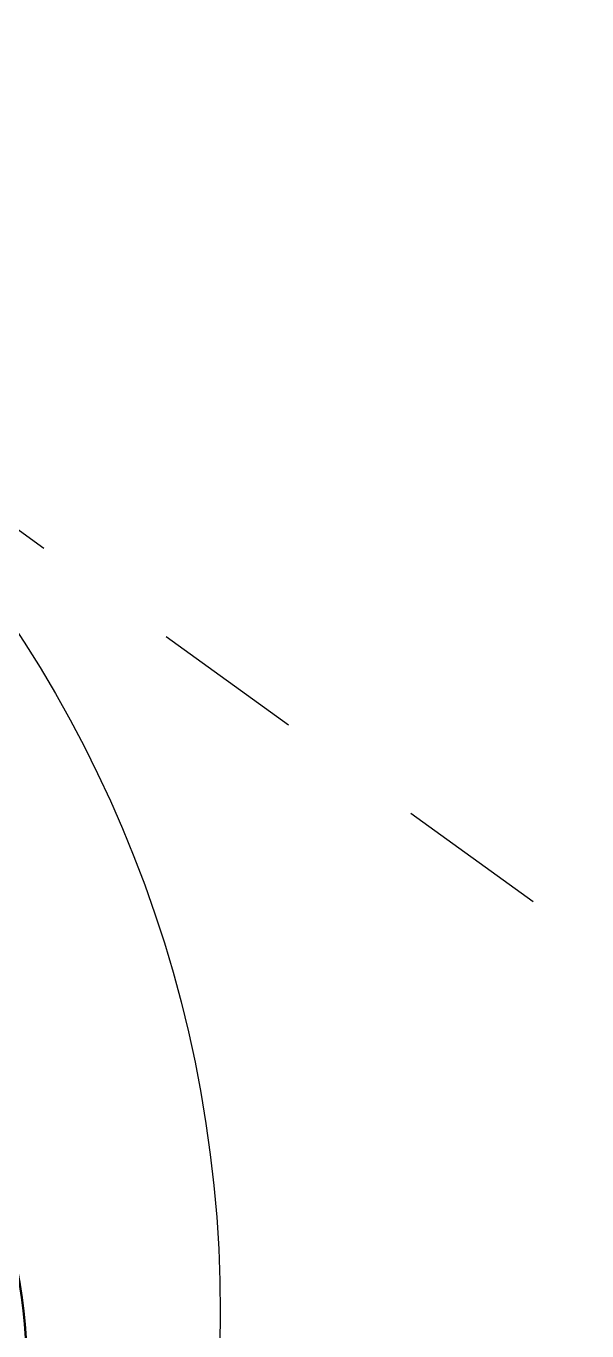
# Model space of a CAD drawing. Extents: x -1392 to 5791, y -3809 to 1722.
# Drawn here: x 4812.7 to 4846.1, y -1811.8 to -1733.9 of the extents above; entities that cross this region are included whole.
import ezdxf

# ---------------------------------------------------------------- set-up
doc = ezdxf.new("R2010")
doc.units = 0
doc.header["$MEASUREMENT"] = 0
doc.linetypes.add('AI-Linetype-66', pattern=[18, 9, -9])
for name, color, linetype, lineweight in [('G-ANNO-TTLB', 7, 'Continuous', 0), ('LOGOS', 7, 'Continuous', 0), ('TYVEK', 7, 'Continuous', 0)]:
    doc.layers.add(name, color=color, linetype=linetype, lineweight=lineweight)

# ---------------------------------------------------------------- blocks, each defined once
blk = doc.blocks.new('Block_26')
at = {"layer": 'LOGOS', "color": 250, "lineweight": 50, "true_color": 0x231f20}
blk.add_open_spline([(4760.484, -1869.805), (4772.435, -1876.709), (4791.801, -1865.519), (4803.757, -1844.825), (4815.698, -1824.131), (4815.703, -1801.757), (4803.752, -1794.854), (4803.752, -1794.854), (4780.361, -1781.349), (4780.361, -1781.349), (4768.414, -1774.456), (4749.039, -1785.645), (4737.092, -1806.334), (4725.141, -1827.028), (4725.141, -1849.397), (4737.092, -1856.3), (4737.092, -1856.3), (4760.484, -1869.805), (4760.484, -1869.805)], degree=3, knots=[0, 0, 0, 0, 1, 1, 1, 2, 2, 2, 3, 3, 3, 4, 4, 4, 5, 5, 5, 6, 6, 6, 6], dxfattribs=at)

msp = doc.modelspace()

# ---------------------------------------------------------------- hatches: boundary and pattern name
at = {"layer": 'G-ANNO-TTLB', "true_color": 0xff00ff, "transparency": 33554687}
h = msp.add_hatch(color=6, dxfattribs=at)
edge = h.paths.add_edge_path()
edge.add_spline(control_points=[(5472, -3692.604), (5472, -3692.604), (2542.482, -3692.604), (2542.482, -3692.604), (2542.482, -3692.604), (2542.482, -1235.604), (2542.482, -1235.604), (2542.482, -1235.604), (5472, -1235.604), (5472, -1235.604), (5472, -1235.604), (5472, -3692.604), (5472, -3692.604)], knot_values=[0, 0, 0, 0, 1, 1, 1, 2, 2, 2, 3, 3, 3, 4, 4, 4, 4], degree=3, periodic=0)
edge = h.paths.add_edge_path()
edge.add_spline(control_points=[(2551.482, -1244.604), (2551.482, -1244.604), (2551.482, -3683.604), (2551.482, -3683.604), (2551.482, -3683.604), (5463, -3683.604), (5463, -3683.604), (5463, -3683.604), (5463, -1244.604), (5463, -1244.604), (5463, -1244.604), (2551.482, -1244.604), (2551.482, -1244.604)], knot_values=[0, 0, 0, 0, 1, 1, 1, 2, 2, 2, 3, 3, 3, 4, 4, 4, 4], degree=3, periodic=0)
edge.add_line((2551.482, -1244.604), (2551.482, -1244.604))

# ---------------------------------------------------------------- linework, layer by layer
at = {"layer": 'G-ANNO-TTLB'}
for points in [[(5472, -3692.604), (5472, -3692.604), (2542.482, -3692.604), (2542.482, -3692.604), (2542.482, -3692.604), (2542.482, -1235.604), (2542.482, -1235.604), (2542.482, -1235.604), (5472, -1235.604), (5472, -1235.604), (5472, -1235.604), (5472, -3692.604), (5472, -3692.604)], [(2551.482, -1244.604), (2551.482, -1244.604), (2551.482, -3683.604), (2551.482, -3683.604), (2551.482, -3683.604), (5463, -3683.604), (5463, -3683.604), (5463, -3683.604), (5463, -1244.604), (5463, -1244.604), (5463, -1244.604), (2551.482, -1244.604), (2551.482, -1244.604)]]:
    msp.add_open_spline(points, degree=3, knots=[0, 0, 0, 0, 1, 1, 1, 2, 2, 2, 3, 3, 3, 4, 4, 4, 4], dxfattribs=at)
at = {"layer": 'TYVEK', "color": 18, "linetype": 'AI-Linetype-66', "lineweight": 25, "true_color": 0x000000}
msp.add_line((4791.832, -1749.256), (4936.088, -1853.472), dxfattribs=at)
at = {"layer": 'TYVEK', "color": 18, "lineweight": 25, "true_color": 0x000000}
msp.add_circle((4749.999, -1810.688), 74.245, dxfattribs=at)

# ---------------------------------------------------------------- block references
at = {"layer": 'LOGOS'}
msp.add_blockref('Block_26', (0, 0), dxfattribs=at)

doc.saveas('drawing.dxf')
